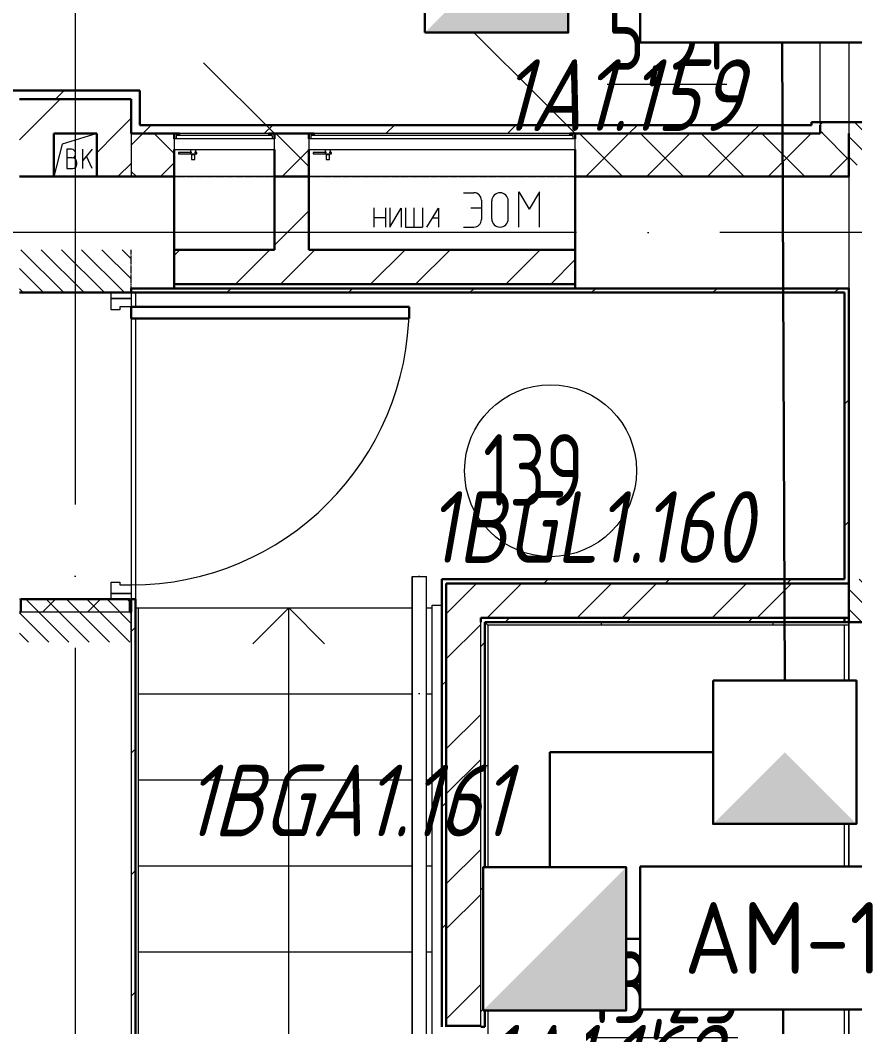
# Model space of a CAD drawing. Header units: millimetres. Extents: x -259793 to 1187961, y -549744 to 43070.
# Drawn here: x -7748 to -4835, y 18384 to 21897 of the extents above; entities that cross this region are included whole.
import ezdxf
from ezdxf.enums import TextEntityAlignment as Align

# ---------------------------------------------------------------- set-up
doc = ezdxf.new("R2010")
doc.units = ezdxf.units.MM
doc.linetypes.add('ADSK_Линия сетки', pattern=[25, 20, -2.5, 0, -2.5])
doc.linetypes.add('ADSK_Штриховая_ш2 п1_5', pattern=[4.5, 3, -1.5])
for name, color, linetype, lineweight in [('RC-Извещатели_охранные', 5, 'Continuous', 30), ('RC-Линии_связи-Адресные', 5, 'Continuous', 30), ('RC-Прочее_оборудование', 5, 'Continuous', 30), ('Двери', 252, 'Continuous', 9), ('Лестницы', 252, 'Continuous', 9), ('Линии', 7, 'Continuous', 9), ('лс', 5, 'Continuous', 30), ('Марки помещений', 252, 'Continuous', 20), ('Оборудование', 8, 'Continuous', 18), ('Ограждение', 252, 'Continuous', 9), ('Оси', 252, 'Continuous', 9), ('Перекрытие', 252, 'Continuous', 18), ('Стены внутренние', 7, 'Continuous', 18), ('Стены наружные', 7, 'Continuous', 18), ('Стены штриховка', 7, 'Continuous', 9), ('Стрелки вверх', 7, 'Continuous', 18)]:
    doc.layers.add(name, color=color, linetype=linetype, lineweight=lineweight)
doc.layers.add('RC-Позиционные_обозначения', color=7, linetype='Continuous')
doc.styles.add('GOST Common_3', font='', dxfattribs={"height": 3.5})
doc.styles.add('ISOCPEUR', font='isocpeur.ttf', dxfattribs={"width": 0.9, "height": 350})
doc.styles.add('RubezhCAD', font='', dxfattribs={"oblique": 10})
doc.styles.get("Standard").update_dxf_attribs({"font": ''})
doc.styles.get('GOST Common_3').set_extended_font_data('GOST 2.304 type A')
doc.styles.get('RubezhCAD').set_extended_font_data('GOST type A')
doc.styles.get('Standard').set_extended_font_data('GOST type B')
pattern_1 = [(0, (-32119.8, 96), (0, 600), []), (90, (-32119.8, 96), (-600, 4e-14), [])]

# ---------------------------------------------------------------- blocks, each defined once
blk = doc.blocks.new('RC-UGO-AM-01')
at = {"layer": 'RC-Прочее_оборудование'}
blk.add_point((0, 0), dxfattribs=at)
blk.add_attdef('PSTN', text='', height=2.5, dxfattribs=at).set_placement((2.323, 2.403), align=Align.BOTTOM_LEFT)
blk.add_wipeout([(4.993, 2.499), (4.993, -2.499), (-4.993, -2.499), (-4.987, 2.499)]).dxf.layer = 'RC-Прочее_оборудование'
blk.add_wipeout([(-4.993, -2.499), (-4.993, 2.499), (4.993, 2.499), (4.993, -2.499)]).dxf.layer = 'RC-Прочее_оборудование'
blk.add_lwpolyline([(-4.993, 2.499), (4.993, 2.499), (4.993, -2.499), (-4.993, -2.499), (-4.993, 2.499)], close=True, dxfattribs=at)
blk.add_lwpolyline([(-4.993, 2.499), (-4.987, 2.499)], dxfattribs=at)
blk.add_lwpolyline([(-4.993, 2.499), (-4.987, 2.499)], dxfattribs=at)
at = {"layer": 'RC-Прочее_оборудование', "ltscale": 100, "style": 'ISOCPEUR', "width": 0.9}
blk.add_text('АМ-1', height=2.5, dxfattribs=at).set_placement((0, 0), align=Align.MIDDLE)
blk = doc.blocks.new('RC-UGO-IOPPA-01')
at = {"layer": 'RC-Извещатели_охранные'}
blk.add_attdef('PSTN', text='', height=2.5, dxfattribs=at).set_placement((0.977, 2.603), align=Align.BOTTOM_LEFT)
blk.add_wipeout([(2.5, -2.5), (2.5, 2.5), (-2.5, 2.5), (-2.5, -2.5)]).dxf.layer = 'RC-Извещатели_охранные'
blk.add_wipeout([(-2.5, -2.5), (-2.5, 2.5), (2.5, 2.5), (2.5, -2.5)]).dxf.layer = 'RC-Извещатели_охранные'
h = blk.add_hatch(color=256, dxfattribs=at)
h.dxf.hatch_style = 1
h.paths.add_polyline_path([(2.5, -2.5), (2.5, 2.5), (0, 0)])
blk.add_lwpolyline([(-2.5, -2.5), (2.5, -2.5), (2.5, 2.5), (-2.5, 2.5)], close=True, dxfattribs=at)
blk = doc.blocks.new('RC-UGO-IOZ-02')
at = {"layer": 'RC-Извещатели_охранные'}
blk.add_attdef('PSTN', text='', height=2.5, dxfattribs=at).set_placement((0.977, 2.603), align=Align.BOTTOM_LEFT)
blk.add_wipeout([(2.5, -2.5), (2.5, 2.5), (-2.5, 2.5), (-2.5, -2.5)]).dxf.layer = 'RC-Извещатели_охранные'
blk.add_wipeout([(-2.5, -2.5), (-2.5, 2.5), (2.5, 2.5), (2.5, -2.5)]).dxf.layer = 'RC-Извещатели_охранные'
h = blk.add_hatch(color=256, dxfattribs=at)
h.dxf.hatch_style = 1
h.paths.add_polyline_path([(2.5, -2.5), (2.5, 2.5), (0, 0), (-2.5, -2.5)])
blk.add_lwpolyline([(-2.5, -2.5), (2.5, -2.5), (2.5, 2.5), (-2.5, 2.5)], close=True, dxfattribs=at)
blk = doc.blocks.new('1 этаж')
at = {"layer": 'Двери', "lineweight": 18, "true_color": 0x636466}
h = blk.add_hatch(dxfattribs=at)
h.set_pattern_fill('FP_2', color=251, angle=-90, style=0, pattern_type=2)
h.set_pattern_definition([(315, (-4580.8, 22276.27), (35.3553, 35.3553), [])])
h.paths.add_polyline_path([(-4855.8, 21391.3), (-4305.8, 21391.3), (-4305.8, 21541.3), (-4855.8, 21541.3)])
h.paths.add_polyline_path([(-4855.8, 22761.3), (-4305.8, 22761.3), (-4305.8, 22911.3), (-4855.8, 22911.3)])
h = blk.add_hatch(dxfattribs=at)
h.set_pattern_fill('FP_2', color=251, angle=-90, style=0, pattern_type=2)
h.set_pattern_definition([(315, (-7555.8, 20411.27), (35.3553, 35.3553), [])])
h.paths.add_polyline_path([(-7750.8, 19726.3), (-7360.8, 19726.3), (-7360.8, 19876.3), (-7750.8, 19876.3)])
h.paths.add_polyline_path([(-7360.8, 20946.3), (-7360.8, 21096.3), (-7750.8, 21096.3), (-7750.8, 20946.3)])
h = blk.add_hatch(dxfattribs=at)
h.set_pattern_fill('FP_2', color=251, angle=-90, style=0, pattern_type=2)
h.set_pattern_definition([(315, (-4580.8, 19071.27), (35.3553, 35.3553), [])])
h.paths.add_polyline_path([(-4855.8, 17946.3), (-4305.8, 17946.3), (-4305.8, 18096.3), (-4855.8, 18096.3)])
h.paths.add_polyline_path([(-4340.6, 19796.3), (-4305.8, 19796.3), (-4305.8, 19946.3), (-4855.8, 19946.3), (-4855.8, 19796.3)])
at = {"layer": 'Ограждение', "true_color": 0x636466}
h = blk.add_hatch(dxfattribs=at)
h.set_pattern_fill('FP_25', color=251, style=0, pattern_type=2)
h.set_pattern_definition(pattern_1)
h.paths.add_polyline_path([(-4870.8, 19786.3), (-4855.8, 19786.3), (-4855.8, 19796.3), (-6125.8, 19796.3), (-6115.8, 19786.3), (-5058.1, 19786.3)])
h = blk.add_hatch(dxfattribs=at)
h.set_pattern_fill('FP_25', color=251, style=0, pattern_type=2)
h.set_pattern_definition(pattern_1)
h.paths.add_polyline_path([(-6125.8, 16656.3), (-6115.8, 16656.3), (-6115.8, 19786.3), (-6125.8, 19796.3), (-6125.8, 16726.3)])
at = {"color": 251, "lineweight": 18, "true_color": 0x636466}
for p, q in [((-7480.8, 21501.3), (-7601.2, 21464.6)), ((-7601.2, 21464.6), (-7630.8, 21351.3)), ((-7568.6, 21446.7), (-7585.2, 21446.7)), ((-7585.2, 21446.7), (-7585.2, 21380)), ((-7555.6, 21428.2), (-7555.6, 21433.7)), ((-7496.4, 21446.7), (-7529.7, 21407)), ((-7529.7, 21380), (-7529.7, 21446.7)), ((-7566.7, 21417.1), (-7585.2, 21417.1)), ((-7550.1, 21394.8), (-7550.1, 21400.4)), ((-7496.4, 21380), (-7516.3, 21422.9)), ((-7585.2, 21380), (-7564.9, 21380))]:
    blk.add_line(p, q, dxfattribs=at)
for centre, radius, start, end in [((-7568.6, 21433.7), 13, 0, 90), ((-7566.7, 21428.2), 11.1, 270, 0), ((-7566.7, 21400.4), 16.7, 0, 90), ((-7564.9, 21394.8), 14.8, 270, 0)]:
    blk.add_arc(centre, radius, start, end, dxfattribs=at)
at = {"layer": 'Двери', "color": 251, "linetype": 'ADSK_Штриховая_ш2 п1_5', "true_color": 0x636466}
for p, q in [((-4305.8, 21541.3), (-4855.8, 21541.3)), ((-4855.8, 21541.3), (-4855.8, 21391.3)), ((-7210.8, 21351.3), (-5810.8, 21351.3)), ((-7360.8, 20946.3), (-7360.8, 21096.3)), ((-7750.8, 20946.3), (-7360.8, 20946.3)), ((-7210.8, 20961.3), (-5810.8, 20961.3)), ((-4855.8, 19946.3), (-4855.8, 19796.3)), ((-7360.8, 19876.3), (-7750.8, 19876.3)), ((-7360.8, 19726.3), (-7360.8, 19876.3)), ((-4855.8, 19796.3), (-4305.8, 19796.3))]:
    blk.add_line(p, q, dxfattribs=at)
at = {"layer": 'Двери', "color": 251, "true_color": 0x636466}
for p, q in [((-7430.8, 20946.3), (-7360.8, 20946.3)), ((-7430.8, 20926.3), (-7430.8, 20946.3)), ((-7360.8, 20946.3), (-7360.8, 20926.3)), ((-7430.8, 20886.3), (-7430.8, 20926.3)), ((-7430.8, 20926.3), (-7360.8, 20926.3)), ((-7360.8, 20926.3), (-7430.8, 20926.3)), ((-7360.8, 20926.3), (-7360.8, 20896.3)), ((-7400.8, 20886.3), (-7430.8, 20886.3)), ((-7400.8, 20896.3), (-7400.8, 20886.3)), ((-7360.8, 20896.3), (-7400.8, 20896.3)), ((-7430.8, 19936.3), (-7400.8, 19936.3)), ((-7430.8, 19896.3), (-7430.8, 19936.3)), ((-7400.8, 19936.3), (-7400.8, 19926.3)), ((-7400.8, 19926.3), (-7360.8, 19926.3)), ((-7360.8, 19926.3), (-7360.8, 19896.3)), ((-7360.8, 19896.3), (-7430.8, 19896.3)), ((-7430.8, 19876.3), (-7430.8, 19896.3)), ((-7430.8, 19896.3), (-7360.8, 19896.3)), ((-7360.8, 19896.3), (-7360.8, 19876.3)), ((-7360.8, 19876.3), (-7430.8, 19876.3))]:
    blk.add_line(p, q, dxfattribs=at)
at = {"layer": 'Двери', "color": 251, "lineweight": 30, "true_color": 0x636466}
for p, q in [((-7360.8, 20896.3), (-6390.8, 20896.3)), ((-7360.8, 20856.3), (-7360.8, 20896.3)), ((-6390.8, 20896.3), (-6390.8, 20856.3)), ((-6390.8, 20856.3), (-7360.8, 20856.3))]:
    blk.add_line(p, q, dxfattribs=at)
at = {"layer": 'Двери', "color": 251, "true_color": 0x636466}
blk.add_arc((-7360.8, 20896.3), 970, 270, 0, dxfattribs=at)
at = {"layer": 'Лестницы', "color": 251, "true_color": 0x636466}
for p, q in [((-7335.8, 19546.3), (-6380.4, 19546.3)), ((-7335.8, 19546.3), (-6380.4, 19546.3)), ((-6330.4, 19546.3), (-6310.4, 19546.3)), ((-6330.4, 19546.3), (-6310.4, 19546.3)), ((-7335.8, 19246.3), (-6380.4, 19246.3)), ((-7335.8, 19246.3), (-6380.4, 19246.3)), ((-6330.4, 19246.3), (-6310.4, 19246.3)), ((-6330.4, 19246.3), (-6310.4, 19246.3)), ((-7335.8, 18946.3), (-6380.4, 18946.3)), ((-7335.8, 18946.3), (-6380.4, 18946.3)), ((-6330.4, 18946.3), (-6310.4, 18946.3)), ((-6330.4, 18946.3), (-6310.4, 18946.3)), ((-7335.8, 18646.3), (-6380.4, 18646.3)), ((-7335.8, 18646.3), (-6380.4, 18646.3)), ((-6330.4, 18646.3), (-6310.4, 18646.3)), ((-6330.4, 18646.3), (-6310.4, 18646.3))]:
    blk.add_line(p, q, dxfattribs=at)
at = {"layer": 'Линии', "color": 251, "lineweight": 18, "ltscale": 100, "true_color": 0x636466}
for p, q in [((-6201, 21295), (-6164.5, 21295)), ((-6008, 21297.6), (-5971.5, 21237.6)), ((-6008, 21175), (-6008, 21297.6)), ((-5934.9, 21297.6), (-5971.5, 21237.6)), ((-5934.9, 21175), (-5934.9, 21297.6)), ((-6138.4, 21268.9), (-6138.4, 21201.1)), ((-6101.9, 21203.7), (-6101.9, 21266.3)), ((-6044.5, 21203.7), (-6044.5, 21266.3)), ((-6513.4, 21242.9), (-6513.4, 21175)), ((-6473.4, 21242.9), (-6473.4, 21175)), ((-6458.4, 21242.9), (-6458.4, 21175)), ((-6458.4, 21175), (-6418.4, 21240.7)), ((-6418.4, 21240.7), (-6418.4, 21175)), ((-6403.4, 21242.9), (-6403.4, 21175)), ((-6373.4, 21175), (-6373.4, 21242.9)), ((-6343.4, 21242.9), (-6343.4, 21175)), ((-6328.4, 21175), (-6288.4, 21240.7)), ((-6288.4, 21240.7), (-6288.4, 21175)), ((-6174.9, 21242.9), (-6138.4, 21242.9)), ((-6513.4, 21208.9), (-6473.4, 21208.9)), ((-6308.4, 21207.9), (-6288.4, 21207.9)), ((-6403.4, 21175), (-6343.4, 21175)), ((-6201, 21175), (-6164.5, 21175))]:
    blk.add_line(p, q, dxfattribs=at)
at = {"layer": 'Линии', "color": 251, "lineweight": 18, "true_color": 0x636466}
for centre, radius, start, end in [((-6164.5, 21268.9), 26.1, 0, 90), ((-6073.2, 21266.3), 28.7, 0, 180), ((-6164.5, 21201.1), 26.1, 270, 0), ((-6073.2, 21203.7), 28.7, 180, 0)]:
    blk.add_arc(centre, radius, start, end, dxfattribs=at)
at = {"layer": 'Марки помещений', "color": 251, "true_color": 0x636466}
blk.add_circle((-5897, 20324.9), 300, dxfattribs=at)
at = {"layer": 'Оборудование', "color": 251, "true_color": 0x636466}
for p, q in [((-5810.8, 21501.3), (-6468.4, 22158.9)), ((-6860.8, 21501.3), (-7108.3, 21748.8)), ((-6879.8, 21501.3), (-7191.8, 21501.3)), ((-7191.8, 21501.3), (-7191.8, 21495.8)), ((-6879.8, 21495.8), (-6879.8, 21501.3)), ((-5829.8, 21501.3), (-6721.8, 21501.3)), ((-6721.8, 21501.3), (-6721.8, 21495.8)), ((-5829.8, 21495.8), (-5829.8, 21501.3)), ((-7210.8, 21482.7), (-7210.8, 21446.3)), ((-6861.7, 21483.6), (-7209.9, 21483.6)), ((-7203.8, 21493.3), (-7203.8, 21483.6)), ((-6868.8, 21494.3), (-7202.8, 21494.3)), ((-6888.8, 21494.5), (-6888.8, 21493.3)), ((-6888.8, 21493.3), (-6888.8, 21494.5)), ((-6867.8, 21483.6), (-6867.8, 21493.3)), ((-6860.8, 21446.3), (-6860.8, 21482.7)), ((-6740.8, 21482.7), (-6740.8, 21446.3)), ((-5811.7, 21483.6), (-6739.9, 21483.6)), ((-6733.8, 21493.3), (-6733.8, 21483.6)), ((-5818.8, 21494.3), (-6732.8, 21494.3)), ((-5817.8, 21483.6), (-5817.8, 21493.3)), ((-5810.8, 21446.3), (-5810.8, 21482.7)), ((-7210.8, 21446.3), (-6860.8, 21446.3)), ((-7149.1, 21435.9), (-7195, 21435.9)), ((-7195, 21435.9), (-7195, 21430.9)), ((-7195, 21430.9), (-7149.1, 21430.9)), ((-7154, 21446.3), (-7154, 21430.4)), ((-7154, 21430.4), (-7134.7, 21430.4)), ((-7152.4, 21430.4), (-7150.4, 21428.4)), ((-7131.2, 21435.9), (-7139.5, 21435.9)), ((-7139.5, 21430.9), (-7131.2, 21430.9)), ((-7138.2, 21428.4), (-7136.2, 21430.4)), ((-7134.7, 21430.4), (-7134.7, 21446.3)), ((-7131.2, 21430.9), (-7131.2, 21435.9)), ((-6740.8, 21446.3), (-5810.8, 21446.3)), ((-6679.1, 21435.9), (-6725, 21435.9)), ((-6725, 21435.9), (-6725, 21430.9)), ((-6725, 21430.9), (-6679.1, 21430.9)), ((-6684, 21446.3), (-6684, 21430.4)), ((-6684, 21430.4), (-6664.7, 21430.4)), ((-6682.4, 21430.4), (-6680.4, 21428.4)), ((-6661.2, 21435.9), (-6669.5, 21435.9)), ((-6669.5, 21430.9), (-6661.2, 21430.9)), ((-6668.2, 21428.4), (-6666.2, 21430.4)), ((-6664.7, 21430.4), (-6664.7, 21446.3)), ((-6661.2, 21430.9), (-6661.2, 21435.9)), ((-7150.4, 21428.4), (-7150.4, 21410.9)), ((-7150.4, 21428.4), (-7138.2, 21428.4)), ((-7150.4, 21410.9), (-7138.2, 21410.9)), ((-7138.2, 21410.9), (-7138.2, 21428.4)), ((-6680.4, 21428.4), (-6680.4, 21410.9)), ((-6680.4, 21428.4), (-6668.2, 21428.4)), ((-6680.4, 21410.9), (-6668.2, 21410.9)), ((-6668.2, 21410.9), (-6668.2, 21428.4))]:
    blk.add_line(p, q, dxfattribs=at)
for points, knots in [([(-7209.9, 21483.6), (-7210, 21483.6), (-7210.1, 21483.6), (-7210.2, 21483.5), (-7210.4, 21483.4), (-7210.5, 21483.3), (-7210.7, 21483.1), (-7210.8, 21482.9), (-7210.8, 21482.7), (-7210.8, 21482.7)], [0, 0, 0, 0, 0.166667, 0.25, 0.333333, 0.5, 0.666667, 0.833333, 1, 1, 1, 1]), ([(-7202.8, 21494.3), (-7202.9, 21494.3), (-7203.1, 21494.3), (-7203.2, 21494.2), (-7203.3, 21494.1), (-7203.4, 21494.1), (-7203.6, 21493.9), (-7203.7, 21493.8), (-7203.8, 21493.6), (-7203.8, 21493.4), (-7203.8, 21493.3)], [0, 0, 0, 0, 0.166667, 0.25, 0.333333, 0.416667, 0.541667, 0.666667, 0.833333, 1, 1, 1, 1]), ([(-7191.8, 21495.8), (-7191.8, 21495.7), (-7191.8, 21495.5), (-7191.9, 21495.2), (-7192, 21495), (-7192.1, 21494.9), (-7192.2, 21494.7), (-7192.4, 21494.6), (-7192.6, 21494.5), (-7192.7, 21494.4), (-7193, 21494.3), (-7193.2, 21494.3), (-7193.3, 21494.3)], [0, 0, 0, 0, 0.166667, 0.25, 0.333333, 0.416667, 0.5, 0.583333, 0.666667, 0.75, 0.833333, 1, 1, 1, 1]), ([(-6878.3, 21494.3), (-6878.4, 21494.3), (-6878.6, 21494.3), (-6878.9, 21494.4), (-6879, 21494.5), (-6879.2, 21494.6), (-6879.4, 21494.7), (-6879.5, 21494.9), (-6879.6, 21495), (-6879.7, 21495.2), (-6879.8, 21495.5), (-6879.8, 21495.7), (-6879.8, 21495.8)], [-1, -1, -1, -1, -0.833333, -0.75, -0.666667, -0.583333, -0.5, -0.416667, -0.333333, -0.25, -0.166667, 0, 0, 0, 0]), ([(-6867.8, 21493.3), (-6867.8, 21493.4), (-6867.8, 21493.6), (-6867.9, 21493.8), (-6868, 21493.9), (-6868.2, 21494.1), (-6868.3, 21494.1), (-6868.4, 21494.2), (-6868.5, 21494.3), (-6868.7, 21494.3), (-6868.8, 21494.3)], [-1, -1, -1, -1, -0.833333, -0.666667, -0.541667, -0.416667, -0.333333, -0.25, -0.166667, 0, 0, 0, 0]), ([(-6860.8, 21482.7), (-6860.8, 21482.7), (-6860.8, 21482.9), (-6860.9, 21483.1), (-6861.1, 21483.3), (-6861.2, 21483.4), (-6861.4, 21483.5), (-6861.5, 21483.6), (-6861.6, 21483.6), (-6861.7, 21483.6)], [-1, -1, -1, -1, -0.833333, -0.666667, -0.5, -0.333333, -0.25, -0.166667, 0, 0, 0, 0]), ([(-6739.9, 21483.6), (-6740, 21483.6), (-6740.1, 21483.6), (-6740.2, 21483.5), (-6740.4, 21483.4), (-6740.5, 21483.3), (-6740.7, 21483.1), (-6740.8, 21482.9), (-6740.8, 21482.7), (-6740.8, 21482.7)], [0, 0, 0, 0, 0.166667, 0.25, 0.333333, 0.5, 0.666667, 0.833333, 1, 1, 1, 1]), ([(-6732.8, 21494.3), (-6732.9, 21494.3), (-6733.1, 21494.3), (-6733.2, 21494.2), (-6733.3, 21494.1), (-6733.4, 21494.1), (-6733.6, 21493.9), (-6733.7, 21493.8), (-6733.8, 21493.6), (-6733.8, 21493.4), (-6733.8, 21493.3)], [0, 0, 0, 0, 0.166667, 0.25, 0.333333, 0.416667, 0.541667, 0.666667, 0.833333, 1, 1, 1, 1]), ([(-6721.8, 21495.8), (-6721.8, 21495.7), (-6721.8, 21495.5), (-6721.9, 21495.2), (-6722, 21495), (-6722.1, 21494.9), (-6722.2, 21494.7), (-6722.4, 21494.6), (-6722.6, 21494.5), (-6722.7, 21494.4), (-6723, 21494.3), (-6723.2, 21494.3), (-6723.3, 21494.3)], [0, 0, 0, 0, 0.166667, 0.25, 0.333333, 0.416667, 0.5, 0.583333, 0.666667, 0.75, 0.833333, 1, 1, 1, 1]), ([(-5828.3, 21494.3), (-5828.4, 21494.3), (-5828.6, 21494.3), (-5828.9, 21494.4), (-5829, 21494.5), (-5829.2, 21494.6), (-5829.4, 21494.7), (-5829.5, 21494.9), (-5829.6, 21495), (-5829.7, 21495.2), (-5829.8, 21495.5), (-5829.8, 21495.7), (-5829.8, 21495.8)], [-1, -1, -1, -1, -0.833333, -0.75, -0.666667, -0.583333, -0.5, -0.416667, -0.333333, -0.25, -0.166667, 0, 0, 0, 0]), ([(-5817.8, 21493.3), (-5817.8, 21493.4), (-5817.8, 21493.6), (-5817.9, 21493.8), (-5818, 21493.9), (-5818.2, 21494.1), (-5818.3, 21494.1), (-5818.4, 21494.2), (-5818.5, 21494.3), (-5818.7, 21494.3), (-5818.8, 21494.3)], [-1, -1, -1, -1, -0.833333, -0.666667, -0.541667, -0.416667, -0.333333, -0.25, -0.166667, 0, 0, 0, 0]), ([(-5810.8, 21482.7), (-5810.8, 21482.7), (-5810.8, 21482.9), (-5810.9, 21483.1), (-5811.1, 21483.3), (-5811.2, 21483.4), (-5811.4, 21483.5), (-5811.5, 21483.6), (-5811.6, 21483.6), (-5811.7, 21483.6)], [-1, -1, -1, -1, -0.833333, -0.666667, -0.5, -0.333333, -0.25, -0.166667, 0, 0, 0, 0])]:
    blk.add_open_spline(points, degree=3, knots=knots, dxfattribs=at)
at = {"layer": 'Ограждение', "color": 251, "true_color": 0x636466}
for p, q in [((-6380.4, 19956.3), (-6380.4, 19856.3)), ((-6380.4, 19956.3), (-6330.4, 19956.3)), ((-6380.4, 19546.3), (-6380.4, 19956.3)), ((-6353.1, 19956.3), (-6357.7, 19956.3)), ((-6330.4, 19856.3), (-6330.4, 19956.3)), ((-6330.4, 19546.3), (-6330.4, 19956.3)), ((-6380.4, 19856.3), (-6380.4, 19553.7)), ((-6330.4, 19553.7), (-6330.4, 19856.3)), ((-6310.4, 19856.3), (-6275.8, 19856.3)), ((-6310.4, 19546.3), (-6310.4, 19856.3)), ((-7335.8, 19846.3), (-7335.8, 19546.3)), ((-6115.8, 19786.3), (-6125.8, 19796.3)), ((-6125.8, 19796.3), (-6115.8, 19786.3)), ((-4855.8, 19786.3), (-6115.8, 19786.3)), ((-6115.8, 19786.3), (-6115.8, 16656.3)), ((-4855.8, 19786.3), (-4855.8, 19796.3)), ((-4855.8, 19796.3), (-4855.8, 19786.3)), ((-7335.8, 19546.3), (-7335.8, 17286.4)), ((-6380.4, 19553.7), (-6380.4, 17731.9)), ((-6380.4, 17731.9), (-6380.4, 19546.3)), ((-6330.4, 17755.2), (-6330.4, 19553.7)), ((-6330.4, 17755.2), (-6330.4, 19546.3)), ((-6310.4, 17764.5), (-6310.4, 19546.3))]:
    blk.add_line(p, q, dxfattribs=at)
blk.add_open_spline([(-6353.4, 19546.3), (-6354.1, 19546.3), (-6355.4, 19546.3), (-6356.7, 19546.3), (-6357.4, 19546.3)], degree=3, dxfattribs=at)
at = {"layer": 'Оси', "color": 251, "linetype": 'ADSK_Линия сетки', "ltscale": 100, "true_color": 0x636466}
for p, q in [((-7555.8, 32206.9), (-7555.8, 10956.3)), ((-4855.8, 32206.9), (-4855.8, 10956.3)), ((-805.8, 21156.3), (-72528.1, 21156.3))]:
    blk.add_line(p, q, dxfattribs=at)
at = {"layer": 'Перекрытие', "color": 251, "ltscale": 100, "true_color": 0x636466}
for p, q in [((-7345.8, 19846.3), (-6380.4, 19846.3)), ((-6330.4, 19846.3), (-6310.4, 19846.3)), ((-4855.8, 18096.3), (-4855.8, 19796.3))]:
    blk.add_line(p, q, dxfattribs=at)
at = {"layer": 'Стены внутренние', "color": 251, "true_color": 0x636466}
for p, q in [((-4955.8, 21541.3), (-4955.8, 22761.3)), ((-4855.8, 21541.3), (-4855.8, 21501.3)), ((-6860.8, 21351.3), (-7210.8, 21351.3)), ((-5810.8, 21351.3), (-6740.8, 21351.3)), ((-7360.8, 20896.3), (-7360.8, 19926.3)), ((-7365.8, 19831.3), (-7745.8, 19831.3)), ((-4855.8, 19796.3), (-4855.8, 15471.3))]:
    blk.add_line(p, q, dxfattribs=at)
at = {"layer": 'Стены внутренние', "color": 251, "lineweight": 30, "true_color": 0x636466}
for p, q in [((-4305.8, 21541.3), (-4955.8, 21541.3)), ((-7210.8, 21482.9), (-7210.8, 21501.3)), ((-6860.8, 21501.3), (-6860.8, 21482.9)), ((-6740.8, 21482.9), (-6740.8, 21501.3)), ((-5810.8, 21501.3), (-5810.8, 21482.9)), ((-4955.8, 21531.3), (-4955.8, 21501.3)), ((-4855.8, 21351.3), (-4855.8, 21501.3)), ((-7210.8, 20961.3), (-7210.8, 21446.3)), ((-6860.8, 21446.3), (-6860.8, 21351.3)), ((-6740.8, 21351.3), (-6740.8, 21446.3)), ((-5810.8, 21446.3), (-5810.8, 20961.3)), ((-7480.8, 21351.3), (-7630.8, 21351.3)), ((-7210.8, 21351.3), (-7360.8, 21351.3)), ((-6860.8, 21351.3), (-6740.8, 21351.3)), ((-4855.8, 21351.3), (-5810.8, 21351.3)), ((-7750.8, 20946.3), (-7360.8, 20946.3)), ((-7360.8, 20946.3), (-7360.8, 20961.3)), ((-7745.8, 19831.3), (-7750.8, 19831.3)), ((-7360.8, 19831.3), (-7365.8, 19831.3)), ((-4855.8, 19796.3), (-4305.8, 19796.3))]:
    blk.add_line(p, q, dxfattribs=at)
at = {"layer": 'Стены внутренние', "color": 251, "linetype": 'Continuous', "lineweight": 9, "true_color": 0x636466}
for p, q in [((-4955.8, 21532.5), (-4947, 21541.3)), ((-7360.8, 21460.9), (-7320.4, 21501.3)), ((-7210.8, 21431.8), (-7280.3, 21501.3)), ((-6740.8, 21386), (-6856, 21501.3)), ((-5645.4, 21351.3), (-5795.4, 21501.3)), ((-5773.4, 21351.3), (-5623.4, 21501.3)), ((-5433.3, 21351.3), (-5583.3, 21501.3)), ((-5561.3, 21351.3), (-5411.3, 21501.3)), ((-5221.1, 21351.3), (-5371.1, 21501.3)), ((-5349.1, 21351.3), (-5199.1, 21501.3)), ((-5009, 21351.3), (-5159, 21501.3)), ((-5137, 21351.3), (-4987, 21501.3)), ((-4946.9, 21501.3), (-4955.8, 21510.2)), ((-4855.8, 21410.2), (-4946.9, 21501.3)), ((-6834, 21351.3), (-6740.8, 21444.5)), ((-7258.3, 21351.3), (-7210.8, 21398.8)), ((-4924.9, 21351.3), (-4855.8, 21420.3)), ((-7342.4, 21351.3), (-7360.8, 21369.6))]:
    blk.add_line(p, q, dxfattribs=at)
at = {"layer": 'Стены наружные', "color": 251, "lineweight": 30, "true_color": 0x636466}
for p, q in [((-7330.8, 21651.3), (-7780.8, 21651.3)), ((-7330.8, 21531.3), (-7330.8, 21651.3)), ((-7360.8, 21621.3), (-7750.8, 21621.3)), ((-7360.8, 21501.3), (-7360.8, 21621.3)), ((-4955.8, 21541.3), (-4985.8, 21541.3)), ((-4985.8, 21541.3), (-4985.8, 21531.3)), ((-7630.8, 21501.3), (-7480.8, 21501.3)), ((-7630.8, 21351.3), (-7630.8, 21501.3)), ((-7480.8, 21501.3), (-7480.8, 21351.3)), ((-7360.8, 21501.3), (-7191.8, 21501.3)), ((-4985.8, 21531.3), (-7330.8, 21531.3)), ((-6879.8, 21501.3), (-6721.8, 21501.3)), ((-5829.8, 21501.3), (-4955.8, 21501.3)), ((-7750.8, 21351.3), (-7630.8, 21351.3)), ((-7480.8, 21351.3), (-7360.8, 21351.3)), ((-6860.8, 21351.3), (-6860.8, 21096.3)), ((-6740.8, 21096.3), (-6740.8, 21351.3)), ((-6860.8, 21096.3), (-7210.8, 21096.3)), ((-5810.8, 21096.3), (-6740.8, 21096.3)), ((-7210.8, 20976.3), (-5810.8, 20976.3)), ((-4855.8, 20961.3), (-7360.8, 20961.3)), ((-7360.8, 20946.3), (-4870.8, 20946.3)), ((-4870.8, 20946.3), (-4870.8, 19946.3)), ((-4855.8, 19796.3), (-4855.8, 20961.3)), ((-4870.8, 19946.3), (-6275.8, 19946.3)), ((-6275.8, 19946.3), (-6275.8, 18384)), ((-4855.8, 19931.3), (-6260.8, 19931.3)), ((-6260.8, 18384), (-6260.8, 19931.3)), ((-7745.8, 19876.3), (-7745.8, 19831.3)), ((-7365.8, 19876.3), (-7745.8, 19876.3)), ((-7365.8, 19831.3), (-7365.8, 19876.3)), ((-7345.8, 19876.3), (-7360.8, 19876.3)), ((-7360.8, 19876.3), (-7360.8, 19831.3)), ((-7345.8, 15471.3), (-7345.8, 19876.3)), ((-6140.8, 19796.3), (-6140.8, 19811.3)), ((-4855.8, 19811.3), (-6140.8, 19811.3)), ((-6125.8, 19796.3), (-4855.8, 19796.3)), ((-6125.8, 18384.2), (-6125.8, 19796.3)), ((-4870.8, 19811.3), (-4870.8, 19796.3)), ((-6260.8, 18387.6), (-6140.8, 18387.6)), ((-6140.8, 18387.6), (-6140.8, 18384.2)), ((-6140.8, 18384.2), (-6125.8, 18384.2))]:
    blk.add_line(p, q, dxfattribs=at)
at = {"layer": 'Стены наружные', "color": 251, "linetype": 'Continuous', "lineweight": 9, "true_color": 0x636466}
for p, q in [((-7624.7, 21621.3), (-7594.7, 21651.3)), ((-7728.6, 21501.3), (-7608.6, 21621.3)), ((-7414.3, 21501.3), (-7360.8, 21554.8)), ((-7750.8, 21479.1), (-7728.6, 21501.3)), ((-7480.8, 21434.8), (-7414.3, 21501.3)), ((-7320.4, 21501.3), (-7290.4, 21531.3)), ((-6896.2, 21501.3), (-6866.2, 21531.3)), ((-6471.9, 21501.3), (-6441.9, 21531.3)), ((-6047.7, 21501.3), (-6017.7, 21531.3)), ((-5623.4, 21501.3), (-5593.4, 21531.3)), ((-5199.1, 21501.3), (-5169.1, 21531.3)), ((-7407.2, 21351.3), (-7360.8, 21397.6)), ((-6860.8, 21111.9), (-6740.8, 21231.9)), ((-7210.8, 21076.2), (-7190.7, 21096.3)), ((-6996.4, 20976.3), (-6876.4, 21096.3)), ((-6839.2, 20976.3), (-6719.2, 21096.3)), ((-6524.9, 20976.3), (-6404.9, 21096.3)), ((-6367.8, 20976.3), (-6247.8, 21096.3)), ((-6053.5, 20976.3), (-5933.5, 21096.3)), ((-5896.3, 20976.3), (-5810.8, 21061.8)), ((-7026.9, 20946.3), (-7011.9, 20961.3)), ((-6602.7, 20946.3), (-6587.7, 20961.3)), ((-6178.4, 20946.3), (-6163.4, 20961.3)), ((-5754.1, 20946.3), (-5739.1, 20961.3)), ((-5329.9, 20946.3), (-5314.9, 20961.3)), ((-4905.6, 20946.3), (-4890.6, 20961.3)), ((-4870.8, 20556.8), (-4855.8, 20571.8)), ((-4870.8, 20132.5), (-4855.8, 20147.5)), ((-6260.8, 19826), (-6155.5, 19931.3)), ((-6118.4, 19811.3), (-5998.4, 19931.3)), ((-5920.6, 19931.3), (-5905.6, 19946.3)), ((-5804.1, 19811.3), (-5684.1, 19931.3)), ((-5646.9, 19811.3), (-5526.9, 19931.3)), ((-5496.3, 19931.3), (-5481.3, 19946.3)), ((-5332.6, 19811.3), (-5212.6, 19931.3)), ((-5175.4, 19811.3), (-5055.4, 19931.3)), ((-5072.1, 19931.3), (-5057.1, 19946.3)), ((-7669.9, 19831.3), (-7624.9, 19876.3)), ((-7512.8, 19831.3), (-7467.8, 19876.3)), ((-4861.1, 19811.3), (-4855.8, 19816.6)), ((-6260.8, 19668.8), (-6140.8, 19788.8)), ((-6055.6, 19796.3), (-6040.6, 19811.3)), ((-5631.3, 19796.3), (-5616.3, 19811.3)), ((-5207.1, 19796.3), (-5192.1, 19811.3)), ((-7360.8, 19763.9), (-7345.8, 19778.9)), ((-6140.8, 19711.1), (-6125.8, 19726.1)), ((-6275.8, 19576.1), (-6260.8, 19591.1)), ((-6260.8, 19354.5), (-6140.8, 19474.5)), ((-7360.8, 19339.6), (-7345.8, 19354.6)), ((-6260.8, 19197.4), (-6140.8, 19317.4)), ((-6140.8, 19286.8), (-6125.8, 19301.8)), ((-6275.8, 19151.8), (-6260.8, 19166.8)), ((-6260.8, 18883.1), (-6140.8, 19003.1)), ((-7360.8, 18915.3), (-7345.8, 18930.3)), ((-6140.8, 18862.5), (-6125.8, 18877.5)), ((-6260.8, 18725.9), (-6140.8, 18845.9)), ((-6275.8, 18727.5), (-6260.8, 18742.5)), ((-6260.8, 18411.6), (-6140.8, 18531.6)), ((-7360.8, 18491.1), (-7345.8, 18506.1)), ((-6140.8, 18438.3), (-6125.8, 18453.3))]:
    blk.add_line(p, q, dxfattribs=at)
at = {"layer": 'Стены наружные', "color": 251, "true_color": 0x636466}
for p, q in [((-7345.8, 20946.3), (-7345.8, 20896.3)), ((-7345.8, 20856.3), (-7345.8, 19876.3)), ((-7360.8, 19831.3), (-7360.8, 15456.3)), ((-4870.8, 18096.3), (-4870.8, 19786.3))]:
    blk.add_line(p, q, dxfattribs=at)
at = {"layer": 'Стены штриховка', "color": 251, "true_color": 0x636466}
for p, q in [((-4955.8, 21541.3), (-4955.8, 21531.3)), ((-7360.8, 21501.3), (-7360.8, 21351.3)), ((-6140.8, 18387.6), (-6140.8, 19796.3))]:
    blk.add_line(p, q, dxfattribs=at)
at = {"layer": 'Стрелки вверх', "color": 251, "true_color": 0x636466}
for p, q in [((-6810.8, 19846.3), (-6935.8, 19721.3)), ((-6810.8, 19546.3), (-6810.8, 19846.3)), ((-6810.8, 19846.3), (-6685.8, 19721.3)), ((-6810.8, 19246.3), (-6810.8, 19546.3)), ((-6810.8, 18946.3), (-6810.8, 19246.3)), ((-6810.8, 18646.3), (-6810.8, 18946.3)), ((-6810.8, 18346.3), (-6810.8, 18646.3))]:
    blk.add_line(p, q, dxfattribs=at)
at = {"layer": 'Марки помещений', "color": 251, "true_color": 0x636466, "style": 'GOST Common_3', "width": 0.9}
for s, p in [('%%U5,91', (-5699.4, 21723.9)), ('139', (-6131.9, 20202.6)), ('%%U13,25', (-5772, 18396.9))]:
    blk.add_text(s, height=250, dxfattribs=at).set_placement(p)

msp = doc.modelspace()

# ---------------------------------------------------------------- linework, layer by layer
at = {"layer": 'RC-Линии_связи-Адресные'}
msp.add_line((-5329.39295, 19342.43128), (-5899.72416, 19342.43128), dxfattribs=at)

# ---------------------------------------------------------------- block references
msp.add_blockref('1 этаж', (0, 0))

# ---------------------------------------------------------------- next in the draw order: block references
at = {"layer": 'RC-Прочее_оборудование', "color": 1, "ltscale": 0.01}
ref = msp.add_blockref('RC-UGO-AM-01', (-5085.22769, 22069.03504), dxfattribs=dict(at, xscale=100, yscale=100, zscale=100))
ref.add_attrib('PSTN', '1A1.159', (-6070.63339, 21510.62236), dxfattribs={"layer": 'RC-Позиционные_обозначения', "height": 250, "style": 'RubezhCAD', "oblique": 15})
ref = msp.add_blockref('RC-UGO-AM-01', (-5085.22769, 18694.4226), dxfattribs=dict(at, xscale=100, yscale=100, zscale=100))
ref.add_attrib('PSTN', '1A1.162', (-6142.80155, 18141.12953), dxfattribs={"layer": 'RC-Позиционные_обозначения', "height": 250, "style": 'RubezhCAD', "oblique": 15})

# ---------------------------------------------------------------- next in the draw order: linework, layer by layer
at = {"layer": 'лс'}
for points in [[(-5088.79417, 21819.10252), (-5079.39295, 19592.43128)], [(-5085.22769, 18444.49008), (-5085.22769, 18107.5104)]]:
    msp.add_lwpolyline(points, dxfattribs=at)

# ---------------------------------------------------------------- next in the draw order: block references
at = {"layer": 'RC-Извещатели_охранные', "color": 1, "ltscale": 0.01}
ref = msp.add_blockref('RC-UGO-IOZ-02', (-6085.30155, 22103.85541), dxfattribs=dict(at, xscale=100, yscale=100, zscale=100))
ref.add_attrib('PSTN', '1BGA1.158', dxfattribs={"layer": 'RC-Позиционные_обозначения', "height": 250, "style": 'RubezhCAD', "oblique": 15}).set_placement((-7082.81625, 21863.32033), align=Align.BOTTOM_CENTER)
ref = msp.add_blockref('RC-UGO-IOZ-02', (-5882.38343, 18691.47572), dxfattribs=dict(at, xscale=100, yscale=100, zscale=100))
ref.add_attrib('PSTN', '1BGA1.161', dxfattribs={"layer": 'RC-Позиционные_обозначения', "height": 250, "style": 'RubezhCAD', "oblique": 15}).set_placement((-6609.45285, 18974.01069), align=Align.BOTTOM_CENTER)

# ---------------------------------------------------------------- next in the draw order: linework, layer by layer
at = {"layer": 'RC-Линии_связи-Адресные'}
for p, q in [((-5899.72416, 19342.43128), (-5899.72416, 18941.47572)), ((-5632.38343, 18691.47572), (-5584.51284, 18691.47572))]:
    msp.add_line(p, q, dxfattribs=at)

# ---------------------------------------------------------------- next in the draw order: block references
at = {"layer": 'RC-Извещатели_охранные'}
ref = msp.add_blockref('RC-UGO-IOPPA-01', (-5079.39295, 19342.43128), dxfattribs=dict(at, xscale=100, yscale=100, zscale=100, rotation=269.9999999999421))
ref.add_attrib('PSTN', '1BGL1.160', dxfattribs={"layer": 'RC-Позиционные_обозначения', "height": 250, "style": 'RubezhCAD', "oblique": 10}).set_placement((-5752.76384, 19928.44346), align=Align.BOTTOM_CENTER)

doc.saveas('drawing.dxf')
